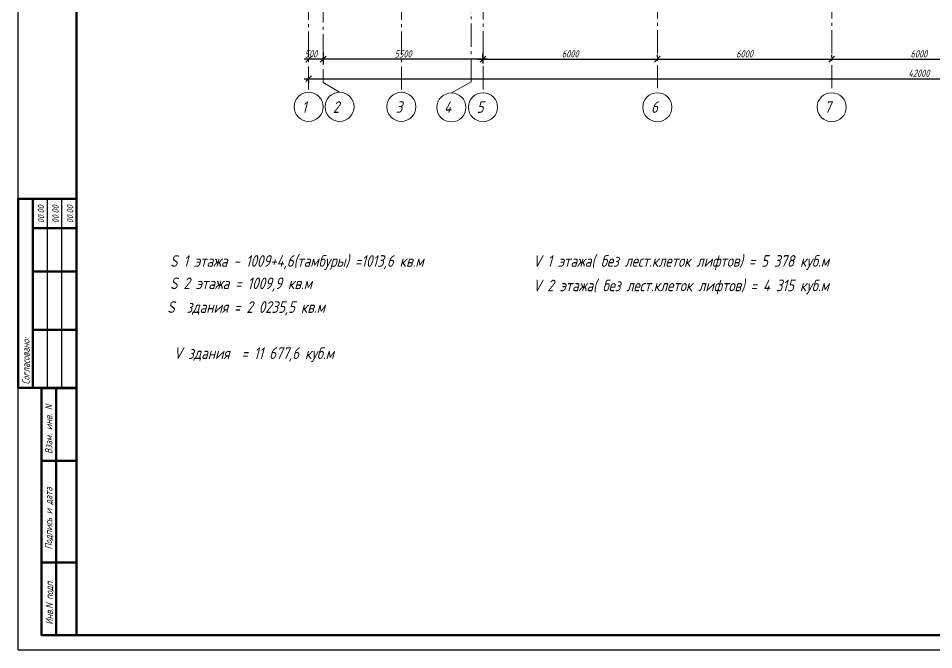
# Model space of a CAD drawing. Header units: millimetres. Extents: x 5341 to 134645, y 2795 to 129189.
# Drawn here: x 5341 to 36841, y 2833 to 24569 of the extents above; entities that cross this region are included whole.
import ezdxf

# ---------------------------------------------------------------- set-up
doc = ezdxf.new("R2010")
doc.units = ezdxf.units.MM
doc.linetypes.add('GOST2.303 6', pattern=[12, 8, -1.5, 1, -1.5])
doc.layers.get('Defpoints').update_dxf_attribs({"color": 1})
doc.layers.add('osi', color=1, linetype='GOST2.303 6', lineweight=15, plot=False)
doc.layers.add('razm', color=5, linetype='Continuous', lineweight=15, plot=False)
for name, color, linetype, lineweight in [('peregorodki', 7, 'Continuous', 20), ('АР_Рамка', 7, 'Continuous', 30), ('АР_Текст', 165, 'Continuous', 25)]:
    doc.layers.add(name, color=color, linetype=linetype, lineweight=lineweight)
doc.styles.add('GOST 2.304', font='CS_Gost2304.shx', dxfattribs={"oblique": 15})
doc.styles.add('SPDS', font='SPDS.shx')
doc.styles.add('style2', font='CS_Gost2304.shx', dxfattribs={"oblique": 15})
doc.dimstyles.new('SPDS$0', dxfattribs={"dimscale": 100, "dimtxt": 2.5, "dimasz": 2, "dimexe": 1.5, "dimexo": 0.625, "dimgap": 0.5, "dimtad": 1, "dimdec": 0, "dimrnd": 0.001, "dimtxsty": 'SPDS', "dimblk": 'ARCHTICK', "dimcen": 2.5, "dimdle": 1.5, "dimadec": 0, "dimazin": 2, "dimtfac": 1, "dimtdec": 0, "dimtmove": 1, "dimatfit": 3, "dimfxl": 8, "dimtolj": 1, "dimtzin": 0, "dimarcsym": 0})

# ---------------------------------------------------------------- blocks, each defined once
blk = doc.blocks.new('A$C13C31348')
at = {"style": 'GOST 2.304', "oblique": 15}
blk.add_text('00.00', height=220, dxfattribs=at).set_placement((-29, 0))
blk = doc.blocks.new('_Oblique')
at = {"color": 0, "linetype": 'ByBlock', "lineweight": -2}
blk.add_line((-0.5, -0.5), (0.5, 0.5), dxfattribs=at)
blk = doc.blocks.new('*D40')
at = {"layer": 'Defpoints', "color": 0, "ltscale": 100, "transparency": 16777216}
for p in [(15332, 22491), (57332, 22491), (57332, 22491)]:
    blk.add_point(p, dxfattribs=at)
at = {"layer": 'razm', "color": 5, "lineweight": -2, "ltscale": 100, "transparency": 16777216}
blk.add_line((15182, 22491), (57482, 22491), dxfattribs=at)
at = {"layer": 'razm', "color": 0, "linetype": 'ByBlock', "lineweight": -2, "ltscale": 100, "transparency": 16777216}
blk.add_line((15332, 22428), (15332, 22341), dxfattribs=at)
at = {"layer": 'razm', "color": 0, "lineweight": -2, "ltscale": 100, "transparency": 16777216}
blk.add_line((57332, 22553), (57332, 22641), dxfattribs=at)
at = {"layer": 'razm', "color": 5, "lineweight": -2, "ltscale": 100, "transparency": 16777216, "xscale": 200, "yscale": 200, "zscale": 200, "rotation": 180}
blk.add_blockref('_Oblique', (15332, 22491), dxfattribs=at)
at = {"layer": 'razm', "color": 5, "lineweight": -2, "ltscale": 100, "transparency": 16777216, "xscale": 200, "yscale": 200, "zscale": 200}
blk.add_blockref('_Oblique', (57332, 22491), dxfattribs=at)
at = {"layer": 'razm', "color": 5, "ltscale": 100, "transparency": 16777216, "insert": (36332, 22676), "char_height": 250, "attachment_point": 5, "style": 'style2'}
blk.add_mtext('\\A1;42000', dxfattribs=at)
blk = doc.blocks.new('*D41')
at = {"layer": 'Defpoints', "color": 0, "ltscale": 100, "transparency": 16777216}
for p in [(21332, 23164), (27332, 23164), (27332, 23164)]:
    blk.add_point(p, dxfattribs=at)
at = {"layer": 'razm', "color": 0, "linetype": 'ByBlock', "lineweight": -2, "ltscale": 100, "transparency": 16777216}
blk.add_line((21332, 23226), (21332, 23314), dxfattribs=at)
at = {"layer": 'razm', "color": 0, "lineweight": -2, "ltscale": 100, "transparency": 16777216}
blk.add_line((27332, 23226), (27332, 23314), dxfattribs=at)
at = {"layer": 'razm', "color": 5, "lineweight": -2, "ltscale": 100, "transparency": 16777216}
blk.add_line((21182, 23164), (27482, 23164), dxfattribs=at)
at = {"layer": 'razm', "color": 5, "lineweight": -2, "ltscale": 100, "transparency": 16777216, "xscale": 200, "yscale": 200, "zscale": 200, "rotation": 180}
blk.add_blockref('_Oblique', (21332, 23164), dxfattribs=at)
at = {"layer": 'razm', "color": 5, "lineweight": -2, "ltscale": 100, "transparency": 16777216, "xscale": 200, "yscale": 200, "zscale": 200}
blk.add_blockref('_Oblique', (27332, 23164), dxfattribs=at)
at = {"layer": 'razm', "color": 5, "ltscale": 100, "transparency": 16777216, "insert": (24332, 23346), "char_height": 250, "attachment_point": 5, "style": 'style2'}
blk.add_mtext('\\A1;6000', dxfattribs=at)
blk = doc.blocks.new('*D42')
at = {"layer": 'Defpoints', "color": 0, "ltscale": 100, "transparency": 16777216}
for p in [(27332, 23164), (33332, 23164), (33332, 23164)]:
    blk.add_point(p, dxfattribs=at)
at = {"layer": 'razm', "color": 0, "linetype": 'ByBlock', "lineweight": -2, "ltscale": 100, "transparency": 16777216}
blk.add_line((27332, 23226), (27332, 23314), dxfattribs=at)
at = {"layer": 'razm', "color": 0, "lineweight": -2, "ltscale": 100, "transparency": 16777216}
blk.add_line((33332, 23226), (33332, 23314), dxfattribs=at)
at = {"layer": 'razm', "color": 5, "lineweight": -2, "ltscale": 100, "transparency": 16777216}
blk.add_line((27182, 23164), (33482, 23164), dxfattribs=at)
at = {"layer": 'razm', "color": 5, "lineweight": -2, "ltscale": 100, "transparency": 16777216, "xscale": 200, "yscale": 200, "zscale": 200, "rotation": 180}
blk.add_blockref('_Oblique', (27332, 23164), dxfattribs=at)
at = {"layer": 'razm', "color": 5, "lineweight": -2, "ltscale": 100, "transparency": 16777216, "xscale": 200, "yscale": 200, "zscale": 200}
blk.add_blockref('_Oblique', (33332, 23164), dxfattribs=at)
at = {"layer": 'razm', "color": 5, "ltscale": 100, "transparency": 16777216, "insert": (30332, 23346), "char_height": 250, "attachment_point": 5, "style": 'style2'}
blk.add_mtext('\\A1;6000', dxfattribs=at)
blk = doc.blocks.new('*D43')
at = {"layer": 'Defpoints', "color": 0, "ltscale": 100, "transparency": 16777216}
for p in [(33332, 23164), (39332, 23164), (39332, 23164)]:
    blk.add_point(p, dxfattribs=at)
at = {"layer": 'razm', "color": 0, "linetype": 'ByBlock', "lineweight": -2, "ltscale": 100, "transparency": 16777216}
blk.add_line((33332, 23226), (33332, 23314), dxfattribs=at)
at = {"layer": 'razm', "color": 0, "lineweight": -2, "ltscale": 100, "transparency": 16777216}
blk.add_line((39332, 23226), (39332, 23314), dxfattribs=at)
at = {"layer": 'razm', "color": 5, "lineweight": -2, "ltscale": 100, "transparency": 16777216}
blk.add_line((33182, 23164), (39482, 23164), dxfattribs=at)
at = {"layer": 'razm', "color": 5, "lineweight": -2, "ltscale": 100, "transparency": 16777216, "xscale": 200, "yscale": 200, "zscale": 200, "rotation": 180}
blk.add_blockref('_Oblique', (33332, 23164), dxfattribs=at)
at = {"layer": 'razm', "color": 5, "lineweight": -2, "ltscale": 100, "transparency": 16777216, "xscale": 200, "yscale": 200, "zscale": 200}
blk.add_blockref('_Oblique', (39332, 23164), dxfattribs=at)
at = {"layer": 'razm', "color": 5, "ltscale": 100, "transparency": 16777216, "insert": (36332, 23346), "char_height": 250, "attachment_point": 5, "style": 'style2'}
blk.add_mtext('\\A1;6000', dxfattribs=at)
blk = doc.blocks.new('*D60')
at = {"layer": 'Defpoints', "color": 0, "ltscale": 100, "transparency": 16777216}
for p in [(15832, 23454), (21332, 23454), (15832, 23164)]:
    blk.add_point(p, dxfattribs=at)
at = {"layer": 'peregorodki', "color": 5, "lineweight": -2, "ltscale": 100, "transparency": 16777216}
for p, q in [((15832, 23392), (15832, 23014)), ((21482, 23164), (15682, 23164))]:
    blk.add_line(p, q, dxfattribs=at)
at = {"layer": 'peregorodki', "color": 5, "linetype": 'ByBlock', "lineweight": -2, "ltscale": 100, "transparency": 16777216}
blk.add_line((21332, 23392), (21332, 23014), dxfattribs=at)
at = {"layer": 'peregorodki', "color": 5, "lineweight": -2, "ltscale": 100, "transparency": 16777216, "xscale": 200, "yscale": 200, "zscale": 200, "rotation": 180}
blk.add_blockref('_Oblique', (15832, 23164), dxfattribs=at)
at = {"layer": 'peregorodki', "color": 5, "lineweight": -2, "ltscale": 100, "transparency": 16777216, "xscale": 200, "yscale": 200, "zscale": 200}
blk.add_blockref('_Oblique', (21332, 23164), dxfattribs=at)
at = {"layer": 'peregorodki', "color": 5, "ltscale": 100, "transparency": 16777216, "insert": (18582, 23344), "char_height": 250, "attachment_point": 5, "style": 'style2'}
blk.add_mtext('\\A1;5500', dxfattribs=at)
blk = doc.blocks.new('*D61')
at = {"layer": 'Defpoints', "color": 0, "ltscale": 100, "transparency": 16777216}
for p in [(15832, 23454), (15332, 23164), (15332, 23164)]:
    blk.add_point(p, dxfattribs=at)
at = {"layer": 'peregorodki', "color": 5, "lineweight": -2, "ltscale": 100, "transparency": 16777216}
for p, q in [((15332, 23226), (15332, 23314)), ((15982, 23164), (15182, 23164))]:
    blk.add_line(p, q, dxfattribs=at)
at = {"layer": 'peregorodki', "color": 5, "linetype": 'ByBlock', "lineweight": -2, "ltscale": 100, "transparency": 16777216}
blk.add_line((15832, 23392), (15832, 23014), dxfattribs=at)
at = {"layer": 'peregorodki', "color": 5, "lineweight": -2, "ltscale": 100, "transparency": 16777216, "xscale": 200, "yscale": 200, "zscale": 200, "rotation": 180}
blk.add_blockref('_Oblique', (15332, 23164), dxfattribs=at)
at = {"layer": 'peregorodki', "color": 5, "lineweight": -2, "ltscale": 100, "transparency": 16777216, "xscale": 200, "yscale": 200, "zscale": 200}
blk.add_blockref('_Oblique', (15832, 23164), dxfattribs=at)
at = {"layer": 'peregorodki', "color": 5, "ltscale": 100, "transparency": 16777216, "insert": (15414, 23344), "char_height": 250, "attachment_point": 5, "style": 'style2'}
blk.add_mtext('\\A1;500', dxfattribs=at)

msp = doc.modelspace()

# ---------------------------------------------------------------- linework, layer by layer
at = {"layer": 'osi', "ltscale": 100}
for p, q in [((15332.3, 52912.8), (15332.3, 22022)), ((18522.3, 52912.8), (18522.3, 22022)), ((20922.3, 22385.5), (20922.3, 52526)), ((21332.3, 51724), (21332.3, 22022)), ((27332.3, 51760.8), (27332.3, 22022)), ((33332.3, 51760.8), (33332.3, 22022)), ((15832.3, 44421.5), (15832.3, 22364)), ((20922.3, 22385.5), (20243.3, 22002)), ((15832.3, 22364), (16397.8, 22022))]:
    msp.add_line(p, q, dxfattribs=at)
at = {"layer": 'osi', "linetype": 'Continuous', "ltscale": 100}
for centre in [(15332.3, 21522), (16397.8, 21522), (18522.3, 21522), (20243.3, 21502), (21332.3, 21507), (27332.3, 21507), (33332.3, 21507)]:
    msp.add_circle(centre, 500, dxfattribs=at)
at = {"layer": 'АР_Рамка'}
for p, q in [((5341.3, 2832.7), (5341.3, 62232.7)), ((6341.3, 11850.2), (6341.3, 18350.2)), ((6841.3, 11850.2), (6841.3, 18350.2)), ((5341.3, 2832.7), (68341.3, 2832.7))]:
    msp.add_line(p, q, dxfattribs=at)
at = {"layer": 'АР_Рамка', "lineweight": 50}
for p, q in [((5841.3, 17350.2), (7341.3, 17350.2)), ((5841.3, 15850.2), (7341.3, 15850.2)), ((5841.3, 13850.2), (7341.3, 13850.2))]:
    msp.add_line(p, q, dxfattribs=at)
msp.add_lwpolyline([(67841.3, 3332.7), (7341.3, 3332.7), (7341.3, 61732.7), (67841.3, 61732.7), (67841.3, 3332.7)], close=True, dxfattribs=at)
for points in [[(7341.3, 18350.2), (5341.3, 18350.2), (5341.3, 11850.2), (7341.3, 11850.2)], [(7341.3, 18350.2), (5341.3, 18350.2), (5341.3, 11850.2), (7341.3, 11850.2)], [(7341.3, 18350.2), (5841.3, 18350.2), (5841.3, 11850.2), (7341.3, 11850.2)], [(7341.3, 3332.7), (6141.3, 3332.7), (6141.3, 11832.7), (7341.3, 11832.7)], [(6641.3, 3332.7), (6641.3, 11832.7)], [(7341.3, 9332.7), (6141.3, 9332.7)], [(7341.3, 5832.7), (6141.3, 5832.7)]]:
    msp.add_lwpolyline(points, dxfattribs=at)

# ---------------------------------------------------------------- block references
at = {"layer": 'АР_Рамка', "rotation": 90}
for p in [(6231.3, 17542.7), (6731.3, 17542.7), (7231.3, 17542.7)]:
    msp.add_blockref('A$C13C31348', p, dxfattribs=at)

# ---------------------------------------------------------------- texts
at = {"layer": 'osi', "color": 7, "lineweight": 25, "style": 'GOST 2.304', "oblique": 15}
for s, p in [('1', (15099.2, 21313.9)), ('2', (16164.7, 21313.9)), ('3', (18327.2, 21313.9)), ('4', (19995.2, 21313.9)), ('5', (21116.7, 21313.9)), ('6', (27116.7, 21313.9)), ('7', (33077.7, 21313.9))]:
    msp.add_text(s, height=400, dxfattribs=at).set_placement(p)
at = {"layer": 'АР_Рамка', "style": 'GOST 2.304', "oblique": 15}
for s, p in [('Согласовано:', (5729.5, 11964.4)), ('Взам. инв. N', (6512.5, 9570.7)), ('Подпись и дата', (6509.7, 6284.3)), ('Инв.N подп.', (6531.5, 3692.7))]:
    msp.add_text(s, height=250, rotation=90, dxfattribs=at).set_placement(p)
at = {"layer": 'АР_Текст', "lineweight": 25, "style": 'GOST 2.304', "oblique": 15}
for s, p in [('S 1 этажа - 1009+4,6(тамбуры) =1013,6 кв.м', (10563.5, 16015.5)), ('  V 1 этажа( без лест.клеток лифтов) = 5 378 куб.м', (22639, 16015.5)), ('S 2 этажа = 1009,9 кв.м', (10563.5, 15247)), ('  V 2 этажа( без лест.клеток лифтов) = 4 315 куб.м', (22639, 15172.5)), ('S  здания = 2 0235,5 кв.м', (10469, 14428)), ('  V здания  = 11 677,6 куб.м', (10280, 12841))]:
    msp.add_text(s, height=400, dxfattribs=at).set_placement(p)

# ---------------------------------------------------------------- dimensions: what is measured, and where the dimension line sits
at = {"layer": 'peregorodki', "ltscale": 100}
dim = msp.add_linear_dim(base=(15332.3, 23164), p1=(15832.3, 23454), p2=(15332.3, 23164), dimstyle='SPDS$0', override={"dimscale": 100, "dimtxsty": 'style2', "dimblk": 'Oblique', "dimclrd": 5, "dimclre": 5, "dimclrt": 5}, dxfattribs=at)
dim.commit()
dim.dimension.update_dxf_attribs({"geometry": '*D61', "text_midpoint": (15414.5, 23164), "dimtype": 128})
dim = msp.add_linear_dim(base=(15832.3, 23164), p1=(21332.3, 23454), p2=(15832.3, 23454), dimstyle='SPDS$0', override={"dimscale": 100, "dimtxsty": 'style2', "dimblk": 'Oblique', "dimclrd": 5, "dimclre": 5, "dimclrt": 5}, dxfattribs=at)
dim.commit()
dim.dimension.update_dxf_attribs({"geometry": '*D60', "text_midpoint": (18582.3, 23344.2)})
at = {"layer": 'razm', "ltscale": 100}
for base, p1, p2, picture, middle in [((27332.3, 23164), (21332.3, 23164), (27332.3, 23164), '*D41', (24332.3, 23346.2)), ((33332.3, 23164), (27332.3, 23164), (33332.3, 23164), '*D42', (30332.3, 23346.2)), ((39332.3, 23164), (33332.3, 23164), (39332.3, 23164), '*D43', (36332.3, 23346.2)), ((57332.3, 22491), (15332.3, 22491), (57332.3, 22491), '*D40', (36332.3, 22675.7))]:
    dim = msp.add_linear_dim(base=base, p1=p1, p2=p2, dimstyle='SPDS$0', override={"dimscale": 100, "dimtxsty": 'style2', "dimblk": 'Oblique', "dimclrd": 5, "dimclrt": 5}, dxfattribs=at)
    dim.commit()
    dim.dimension.update_dxf_attribs({"geometry": picture, "text_midpoint": middle})

doc.saveas('drawing.dxf')
